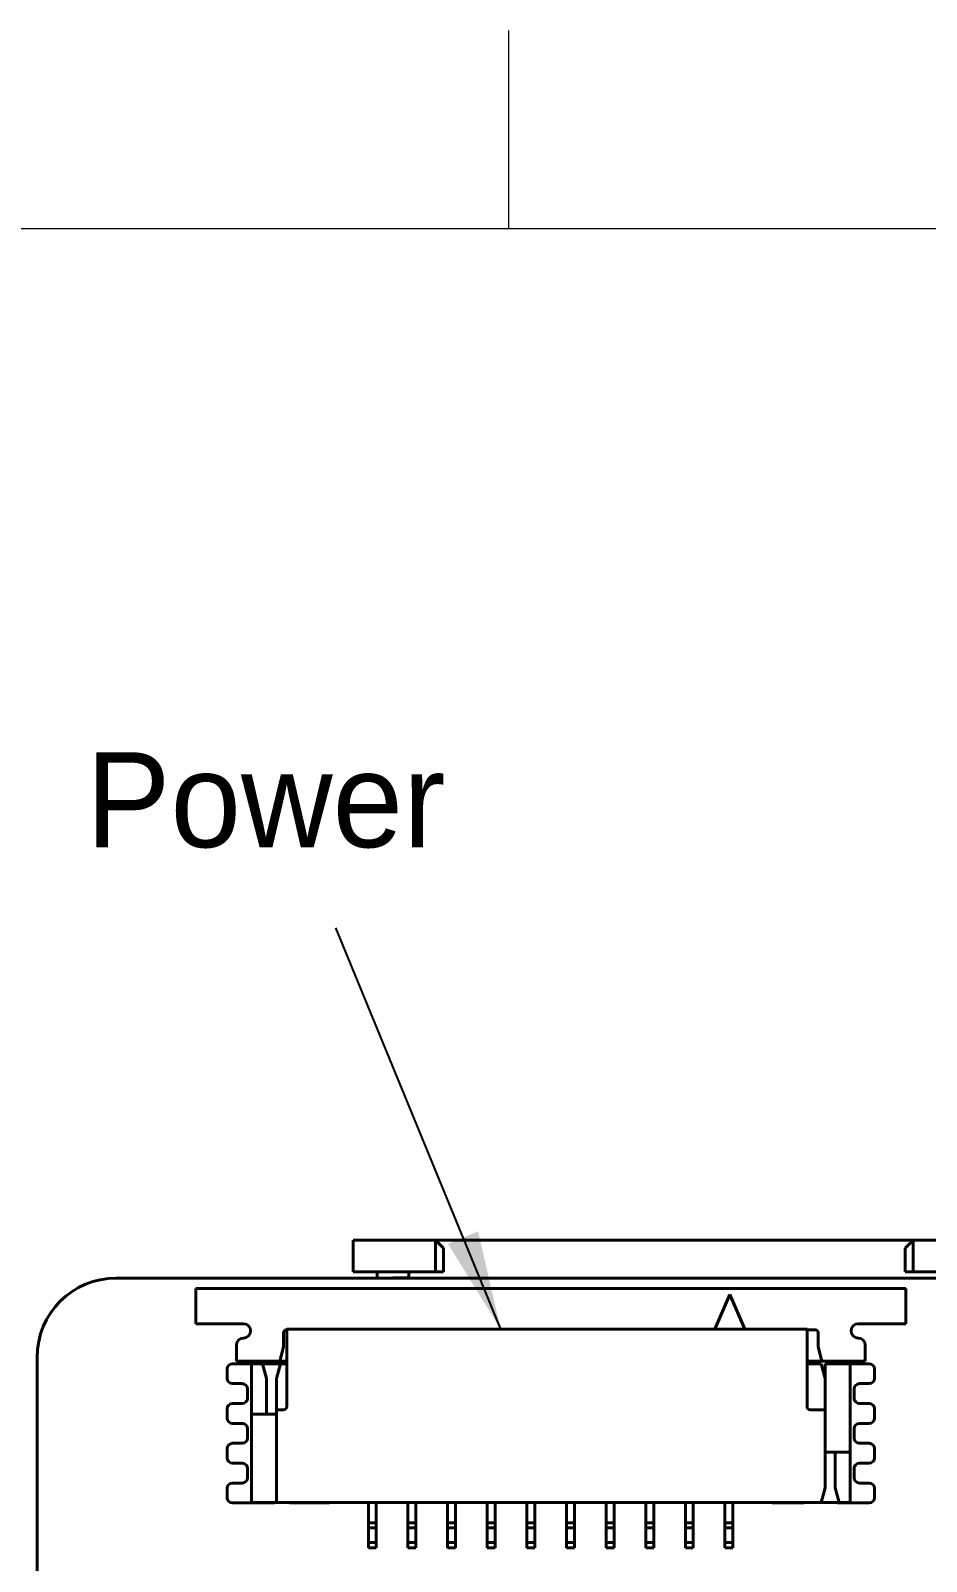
# Model space of a CAD drawing. Header units: millimetres. Extents: x 15 to 205, y 5 to 292.
# Drawn here: x 47.93 to 70.54, y 253.39 to 292 of the extents above; entities that cross this region are included whole.
import ezdxf

# ---------------------------------------------------------------- set-up
doc = ezdxf.new("R2010")
doc.units = ezdxf.units.MM
for name, color, linetype in [('Annotations', 7, 'Continuous'), ('Border', 7, 'Continuous'), ('Geometries', 7, 'Continuous')]:
    doc.layers.add(name, color=color, linetype=linetype)
doc.dimstyles.new('ISO-25', dxfattribs={"dimtxt": 2.5, "dimasz": 2.5, "dimexe": 1.25, "dimexo": 0.625, "dimtad": 1, "dimtxsty": 'Standard', "dimcen": 2.5, "dimadec": 0, "dimazin": 0, "dimtfac": 1, "dimtmove": 0, "dimatfit": 3, "dimfxl": 1, "dimarcsym": 0})

msp = doc.modelspace()

# ---------------------------------------------------------------- linework, layer by layer
at = {"layer": 'Border', "linetype": 'Continuous', "lineweight": 15}
for p, q in [((60, 287), (60, 292)), ((200, 287), (20, 287))]:
    msp.add_line(p, q, dxfattribs=at)
at = {"layer": 'Geometries', "linetype": 'Continuous', "lineweight": 40}
for p, q in [((56.076, 261.493), (58.151, 261.493)), ((56.076, 261.493), (56.076, 260.693)), ((58.151, 261.493), (70.201, 261.493)), ((58.151, 261.493), (58.351, 261.293)), ((58.151, 261.493), (58.151, 260.693)), ((70.201, 261.493), (70.001, 261.293)), ((70.201, 261.493), (72.276, 261.493)), ((70.201, 261.493), (70.201, 260.693)), ((58.351, 261.293), (58.351, 260.693)), ((70.001, 261.293), (70.001, 260.693)), ((56.076, 260.693), (56.676, 260.693)), ((56.676, 260.693), (56.676, 260.535)), ((56.676, 260.693), (57.476, 260.693)), ((57.476, 260.693), (57.476, 260.543)), ((57.476, 260.693), (58.151, 260.693)), ((58.351, 260.693), (58.151, 260.693)), ((70.201, 260.693), (70.001, 260.693)), ((70.201, 260.693), (70.876, 260.693)), ((50.096, 260.535), (56.676, 260.535)), ((70.016, 260.273), (52.106, 260.273)), ((52.106, 260.273), (52.106, 259.383)), ((56.676, 260.535), (57.076, 260.535)), ((57.476, 260.543), (57.076, 260.543)), ((57.076, 260.535), (57.076, 260.543)), ((57.076, 260.535), (71.276, 260.535)), ((70.016, 259.383), (70.016, 260.273)), ((65.576, 260.123), (65.196, 259.243)), ((65.956, 259.243), (65.576, 260.123)), ((52.106, 259.383), (53.306, 259.383)), ((54.316, 258.803), (54.316, 259.153)), ((54.396, 259.243), (65.196, 259.243)), ((54.396, 259.243), (54.396, 259.233)), ((54.396, 259.233), (54.396, 258.443)), ((65.196, 259.243), (65.956, 259.243)), ((65.956, 259.243), (67.526, 259.243)), ((67.526, 259.233), (67.526, 259.243)), ((67.526, 259.233), (67.726, 259.233)), ((67.526, 258.443), (67.526, 259.233)), ((67.806, 259.153), (67.806, 258.803)), ((68.816, 259.383), (70.016, 259.383)), ((53.126, 258.843), (53.126, 258.443)), ((54.219, 258.443), (54.316, 258.803)), ((67.806, 258.803), (67.902, 258.443)), ((68.996, 258.443), (68.996, 258.843)), ((48.096, 227.535), (48.096, 258.535)), ((53.506, 258.373), (53.024, 258.373)), ((53.126, 258.443), (54.219, 258.443)), ((53.506, 258.373), (53.506, 257.103)), ((53.506, 258.373), (53.786, 258.373)), ((54.236, 258.373), (53.786, 258.373)), ((53.786, 258.373), (53.886, 258)), ((54.136, 258), (54.236, 258.373)), ((54.219, 258.443), (54.396, 258.443)), ((54.236, 258.373), (54.396, 258.373)), ((54.396, 258.443), (54.396, 258.373)), ((54.396, 258.373), (54.396, 257.293)), ((67.902, 258.443), (67.526, 258.443)), ((67.526, 258.373), (67.526, 258.443)), ((67.526, 258.373), (67.886, 258.373)), ((67.526, 257.293), (67.526, 258.373)), ((67.986, 258), (67.886, 258.373)), ((67.902, 258.443), (68.996, 258.443)), ((67.986, 258.373), (68.616, 258.373)), ((67.986, 258.373), (67.986, 258)), ((69.098, 258.373), (68.616, 258.373)), ((68.616, 258.373), (68.616, 256.143)), ((52.894, 258.243), (52.894, 258.002)), ((53.886, 257.103), (53.886, 258)), ((54.136, 258), (54.136, 257.213)), ((67.986, 258), (67.986, 257.213)), ((69.228, 258.002), (69.228, 258.243)), ((53.024, 257.872), (53.274, 257.872)), ((53.404, 257.742), (53.404, 257.501)), ((68.718, 257.501), (68.718, 257.742)), ((68.848, 257.872), (69.098, 257.872)), ((52.894, 257.241), (52.894, 256.999)), ((53.274, 257.371), (53.024, 257.371)), ((54.136, 257.213), (54.316, 257.213)), ((54.136, 257.103), (54.136, 257.213)), ((67.606, 257.213), (67.986, 257.213)), ((67.986, 256.143), (67.986, 257.213)), ((69.098, 257.371), (68.848, 257.371)), ((69.228, 256.999), (69.228, 257.241)), ((53.024, 256.869), (53.274, 256.869)), ((53.506, 254.873), (53.506, 257.103)), ((53.506, 257.103), (53.886, 257.103)), ((54.136, 257.103), (53.886, 257.103)), ((54.136, 254.873), (54.136, 257.103)), ((68.848, 256.869), (69.098, 256.869)), ((53.404, 256.739), (53.404, 256.498)), ((68.718, 256.498), (68.718, 256.739)), ((52.894, 256.238), (52.894, 255.996)), ((53.274, 256.368), (53.024, 256.368)), ((67.986, 256.143), (68.236, 256.143)), ((67.986, 255.247), (67.986, 256.143)), ((68.236, 256.143), (68.616, 256.143)), ((68.236, 255.247), (68.236, 256.143)), ((68.616, 254.873), (68.616, 256.143)), ((69.098, 256.368), (68.848, 256.368)), ((69.228, 255.996), (69.228, 256.238)), ((53.024, 255.866), (53.274, 255.866)), ((53.404, 255.736), (53.404, 255.495)), ((68.718, 255.495), (68.718, 255.736)), ((68.848, 255.866), (69.098, 255.866)), ((52.894, 255.235), (52.894, 254.993)), ((53.274, 255.365), (53.024, 255.365)), ((67.986, 255.247), (67.886, 254.873)), ((68.336, 254.873), (68.236, 255.247)), ((69.098, 255.365), (68.848, 255.365)), ((69.228, 254.993), (69.228, 255.235)), ((53.024, 254.863), (53.886, 254.863)), ((53.886, 254.873), (53.506, 254.873)), ((53.886, 254.863), (53.886, 254.873)), ((54.084, 254.873), (53.886, 254.873)), ((54.084, 254.863), (53.886, 254.863)), ((54.084, 254.873), (54.084, 254.863)), ((54.136, 254.873), (54.084, 254.873)), ((54.136, 254.873), (54.466, 254.873)), ((54.466, 254.873), (54.466, 254.863)), ((54.466, 254.873), (55.476, 254.873)), ((55.476, 254.863), (54.466, 254.863)), ((55.476, 254.873), (55.476, 254.863)), ((55.476, 254.873), (56.456, 254.873)), ((56.456, 254.363), (56.456, 254.873)), ((56.456, 254.873), (56.656, 254.873)), ((56.656, 254.363), (56.656, 254.873)), ((56.656, 254.873), (57.456, 254.873)), ((57.456, 254.363), (57.456, 254.873)), ((57.456, 254.873), (57.656, 254.873)), ((57.656, 254.363), (57.656, 254.873)), ((57.656, 254.873), (58.456, 254.873)), ((58.456, 254.873), (58.656, 254.873)), ((58.456, 254.363), (58.456, 254.873)), ((58.656, 254.363), (58.656, 254.873)), ((58.656, 254.873), (59.456, 254.873)), ((59.456, 254.873), (59.656, 254.873)), ((59.456, 254.363), (59.456, 254.873)), ((59.656, 254.363), (59.656, 254.873)), ((59.656, 254.873), (60.456, 254.873)), ((60.456, 254.363), (60.456, 254.873)), ((60.456, 254.873), (60.656, 254.873)), ((60.656, 254.363), (60.656, 254.873)), ((60.656, 254.873), (61.456, 254.873)), ((61.456, 254.873), (61.656, 254.873)), ((61.456, 254.363), (61.456, 254.873)), ((61.656, 254.363), (61.656, 254.873)), ((61.656, 254.873), (62.456, 254.873)), ((62.456, 254.873), (62.656, 254.873)), ((62.456, 254.363), (62.456, 254.873)), ((62.656, 254.873), (63.456, 254.873)), ((62.656, 254.363), (62.656, 254.873)), ((63.456, 254.363), (63.456, 254.873)), ((63.456, 254.873), (63.656, 254.873)), ((63.656, 254.363), (63.656, 254.873)), ((63.656, 254.873), (64.456, 254.873)), ((64.456, 254.363), (64.456, 254.873)), ((64.456, 254.873), (64.656, 254.873)), ((64.656, 254.363), (64.656, 254.873)), ((64.656, 254.873), (65.456, 254.873)), ((65.456, 254.363), (65.456, 254.873)), ((65.456, 254.873), (65.656, 254.873)), ((65.656, 254.873), (66.646, 254.873)), ((65.656, 254.363), (65.656, 254.873)), ((66.646, 254.863), (66.646, 254.873)), ((66.646, 254.873), (67.456, 254.873)), ((66.646, 254.863), (67.456, 254.863)), ((67.456, 254.863), (67.456, 254.873)), ((67.456, 254.873), (67.886, 254.873)), ((68.285, 254.873), (67.886, 254.873)), ((68.336, 254.873), (68.285, 254.873)), ((68.285, 254.873), (68.288, 254.863)), ((68.288, 254.863), (69.098, 254.863)), ((68.616, 254.873), (68.336, 254.873)), ((56.456, 254.233), (56.456, 254.363)), ((56.656, 254.363), (56.456, 254.363)), ((56.656, 254.233), (56.456, 254.233)), ((56.456, 253.863), (56.456, 254.233)), ((56.656, 254.233), (56.656, 254.363)), ((56.656, 253.863), (56.656, 254.233)), ((57.456, 254.233), (57.456, 254.363)), ((57.656, 254.363), (57.456, 254.363)), ((57.456, 253.863), (57.456, 254.233)), ((57.656, 254.233), (57.456, 254.233)), ((57.656, 254.233), (57.656, 254.363)), ((57.656, 253.863), (57.656, 254.233)), ((58.456, 254.233), (58.456, 254.363)), ((58.656, 254.363), (58.456, 254.363)), ((58.656, 254.233), (58.456, 254.233)), ((58.456, 253.863), (58.456, 254.233)), ((58.656, 254.233), (58.656, 254.363)), ((58.656, 253.863), (58.656, 254.233)), ((59.456, 254.233), (59.456, 254.363)), ((59.656, 254.363), (59.456, 254.363)), ((59.456, 253.863), (59.456, 254.233)), ((59.656, 254.233), (59.456, 254.233)), ((59.656, 254.233), (59.656, 254.363)), ((59.656, 253.863), (59.656, 254.233)), ((60.456, 254.233), (60.456, 254.363)), ((60.656, 254.363), (60.456, 254.363)), ((60.456, 253.863), (60.456, 254.233)), ((60.656, 254.233), (60.456, 254.233)), ((60.656, 254.233), (60.656, 254.363)), ((60.656, 253.863), (60.656, 254.233)), ((61.456, 254.233), (61.456, 254.363)), ((61.656, 254.363), (61.456, 254.363)), ((61.456, 253.863), (61.456, 254.233)), ((61.656, 254.233), (61.456, 254.233)), ((61.656, 254.233), (61.656, 254.363)), ((61.656, 253.863), (61.656, 254.233)), ((62.456, 254.233), (62.456, 254.363)), ((62.656, 254.363), (62.456, 254.363)), ((62.456, 253.863), (62.456, 254.233)), ((62.656, 254.233), (62.456, 254.233)), ((62.656, 254.233), (62.656, 254.363)), ((62.656, 253.863), (62.656, 254.233)), ((63.456, 254.233), (63.456, 254.363)), ((63.656, 254.363), (63.456, 254.363)), ((63.456, 253.863), (63.456, 254.233)), ((63.656, 254.233), (63.456, 254.233)), ((63.656, 254.233), (63.656, 254.363)), ((63.656, 253.863), (63.656, 254.233)), ((64.456, 254.233), (64.456, 254.363)), ((64.656, 254.363), (64.456, 254.363)), ((64.456, 253.863), (64.456, 254.233)), ((64.656, 254.233), (64.456, 254.233)), ((64.656, 254.233), (64.656, 254.363)), ((64.656, 253.863), (64.656, 254.233)), ((65.456, 254.233), (65.456, 254.363)), ((65.656, 254.363), (65.456, 254.363)), ((65.456, 253.863), (65.456, 254.233)), ((65.656, 254.233), (65.456, 254.233)), ((65.656, 254.233), (65.656, 254.363)), ((65.656, 253.863), (65.656, 254.233)), ((56.456, 253.733), (56.456, 253.863)), ((56.656, 253.863), (56.456, 253.863)), ((56.656, 253.733), (56.456, 253.733)), ((56.656, 253.733), (56.656, 253.863)), ((57.456, 253.733), (57.456, 253.863)), ((57.656, 253.863), (57.456, 253.863)), ((57.656, 253.733), (57.456, 253.733)), ((57.656, 253.733), (57.656, 253.863)), ((58.656, 253.863), (58.456, 253.863)), ((58.456, 253.733), (58.456, 253.863)), ((58.656, 253.733), (58.456, 253.733)), ((58.656, 253.733), (58.656, 253.863)), ((59.456, 253.733), (59.456, 253.863)), ((59.656, 253.863), (59.456, 253.863)), ((59.656, 253.733), (59.456, 253.733)), ((59.656, 253.733), (59.656, 253.863)), ((60.456, 253.733), (60.456, 253.863)), ((60.656, 253.863), (60.456, 253.863)), ((60.656, 253.733), (60.456, 253.733)), ((60.656, 253.733), (60.656, 253.863)), ((61.456, 253.733), (61.456, 253.863)), ((61.656, 253.863), (61.456, 253.863)), ((61.656, 253.733), (61.456, 253.733)), ((61.656, 253.733), (61.656, 253.863)), ((62.456, 253.733), (62.456, 253.863)), ((62.656, 253.863), (62.456, 253.863)), ((62.656, 253.733), (62.456, 253.733)), ((62.656, 253.733), (62.656, 253.863)), ((63.656, 253.863), (63.456, 253.863)), ((63.456, 253.733), (63.456, 253.863)), ((63.656, 253.733), (63.456, 253.733)), ((63.656, 253.733), (63.656, 253.863)), ((64.656, 253.863), (64.456, 253.863)), ((64.456, 253.733), (64.456, 253.863)), ((64.656, 253.733), (64.456, 253.733)), ((64.656, 253.733), (64.656, 253.863)), ((65.456, 253.733), (65.456, 253.863)), ((65.656, 253.863), (65.456, 253.863)), ((65.656, 253.733), (65.456, 253.733)), ((65.656, 253.733), (65.656, 253.863))]:
    msp.add_line(p, q, dxfattribs=at)
for centre, radius, start, end in [((50.096, 258.535), 2, 90, 180), ((53.306, 259.203), 0.18, 270, 90), ((54.396, 259.153), 0.08, 90, 180), ((67.726, 259.153), 0.08, 0, 90), ((68.816, 259.203), 0.18, 90, 270), ((53.306, 258.843), 0.18, 90, 180), ((68.816, 258.843), 0.18, 0, 90), ((53.024, 258.243), 0.13, 90, 180), ((69.098, 258.243), 0.13, 0, 90), ((53.024, 258.002), 0.13, 180, 270), ((69.098, 258.002), 0.13, 270, 0), ((53.274, 257.742), 0.13, 0, 90), ((68.848, 257.742), 0.13, 90, 180), ((53.024, 257.241), 0.13, 90, 180), ((53.274, 257.501), 0.13, 270, 0), ((54.316, 257.293), 0.08, 270, 0), ((67.606, 257.293), 0.08, 180, 270), ((68.848, 257.501), 0.13, 180, 270), ((69.098, 257.241), 0.13, 0, 90), ((53.024, 256.999), 0.13, 180, 270), ((53.274, 256.739), 0.13, 0, 90), ((68.848, 256.739), 0.13, 90, 180), ((69.098, 256.999), 0.13, 270, 0), ((53.274, 256.498), 0.13, 270, 0), ((68.848, 256.498), 0.13, 180, 270), ((53.024, 256.238), 0.13, 90, 180), ((53.024, 255.996), 0.13, 180, 270), ((69.098, 256.238), 0.13, 0, 90), ((69.098, 255.996), 0.13, 270, 0), ((53.274, 255.736), 0.13, 0, 90), ((68.848, 255.736), 0.13, 90, 180), ((53.024, 255.235), 0.13, 90, 180), ((53.274, 255.495), 0.13, 270, 0), ((68.848, 255.495), 0.13, 180, 270), ((69.098, 255.235), 0.13, 0, 90), ((53.024, 254.993), 0.13, 180, 270), ((69.098, 254.993), 0.13, 270, 0)]:
    msp.add_arc(centre, radius, start, end, dxfattribs=at)

# ---------------------------------------------------------------- texts
at = {"layer": 'Annotations', "linetype": 'Continuous', "lineweight": 15, "insert": (49.329, 272.582), "char_height": 1.79438, "width": 84.66672, "attachment_point": 4}
msp.add_mtext('{\\fSF-Mono-Regular-Extended.ttf|b0|i0|c0|p0;\\H1.333333x;Power}', dxfattribs=at)

# ---------------------------------------------------------------- leaders
at = {"layer": 'Annotations', "linetype": 'Continuous', "lineweight": 15}
for points in [[(59.796, 259.243), (55.634, 269.369)], [(54.826, 243.743), (41.299, 258.116)]]:
    msp.add_leader(points, dimstyle='ISO-25', dxfattribs=at)

doc.saveas('drawing.dxf')
